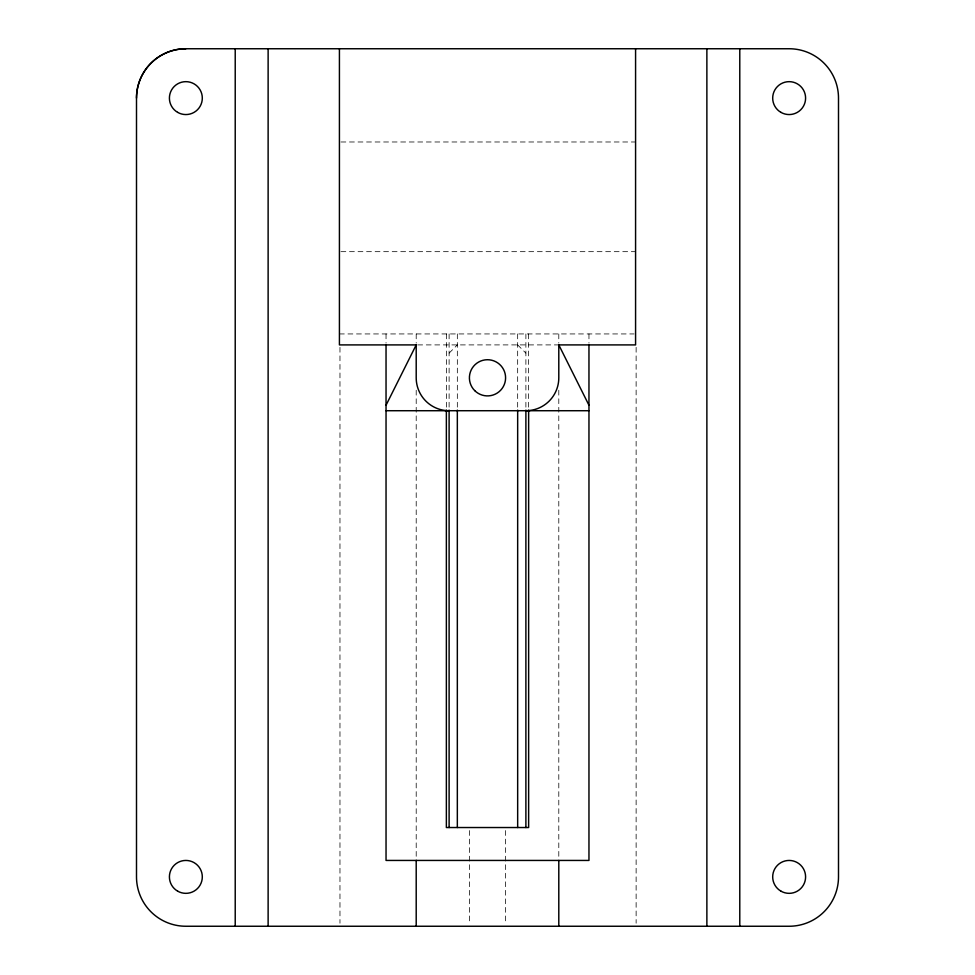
<?xml version="1.0" encoding="UTF-8"?>
<svg xmlns="http://www.w3.org/2000/svg" width="975" height="975" viewBox="0 0 975 975"><rect width="100%" height="100%" fill="white"/><g stroke="black" fill="none" stroke-linecap="round" stroke-linejoin="round"><path stroke-width="0.73" stroke-dasharray="4.88 3.66" d="M449.109 353.133L457.336 344.906M340.945 141.984L635.578 141.984M340.945 251.672L635.578 251.672M339.422 333.938L634.067 333.938M417.727 344.906L558.797 344.906M517.664 344.906L525.891 353.133M636.127 347.344L636.127 923.203M588.961 333.938L588.961 343.066M558.797 333.938L558.797 343.066M558.797 390.244L558.797 857.391M528.633 333.938L528.633 408.586M525.891 333.938L525.891 408.586M517.664 333.938L517.664 408.586M505.598 830.566L505.598 923.215M469.402 830.566L469.402 923.215M457.336 333.938L457.336 408.586M449.109 333.938L449.109 408.586M446.367 333.938L446.367 408.586M416.203 333.938L416.203 343.066M416.203 390.244L416.203 860.438M386.039 333.938L386.039 343.066M339.97 347.344L339.97 923.203"/><path stroke-width="1.46" d="M386.039 405.234L416.203 344.906L339.422 344.906L339.422 48.75M185.859 48.75L789.141 48.75A49.359 49.359 0 0 1 838.5 98.109L838.5 876.891A49.359 49.359 0 0 1 789.141 926.25L185.859 926.25A49.359 49.359 0 0 1 136.5 876.891L136.5 98.109A49.359 49.359 0 0 1 185.859 48.75A49.359 49.359 0 0 0 136.5 98.109M525.891 410.719A32.906 32.906 0 0 0 558.797 377.812L558.797 344.906L635.578 344.906L635.578 48.75M386.039 410.719L588.961 410.719M558.797 344.906L588.961 405.234M739.781 48.75L739.781 926.25M706.875 48.75L706.875 926.25M588.961 344.589L588.961 860.438L386.039 860.438L386.039 344.589M558.797 860.438L558.797 926.25M528.633 410.109L528.633 827.531L446.367 827.531L446.367 410.109M525.891 410.109L525.891 827.531M517.664 410.109L517.664 827.531M457.336 410.109L457.336 827.531M449.109 410.109L449.109 827.531M416.203 344.906L416.203 377.812A32.906 32.906 0 0 0 449.109 410.719M416.203 860.438L416.203 926.25M268.125 48.75L268.125 926.25M235.219 48.75L235.219 926.25M474.703 390.609A18.098 18.098 0 0 0 504.977 382.492A18.098 18.098 0 0 0 482.82 360.336A18.098 18.098 0 0 0 474.703 390.609M780.914 112.357A16.453 16.453 0 0 0 805.594 98.109A16.453 16.453 0 0 0 780.914 83.862A16.453 16.453 0 0 0 780.914 112.357M177.633 112.357A16.453 16.453 0 0 0 202.312 98.109A16.453 16.453 0 0 0 177.633 83.862A16.453 16.453 0 0 0 177.633 112.357M780.914 891.138A16.453 16.453 0 0 0 805.594 876.891A16.453 16.453 0 0 0 780.914 862.643A16.453 16.453 0 0 0 780.914 891.138M177.633 891.138A16.453 16.453 0 0 0 202.312 876.891A16.453 16.453 0 0 0 177.633 862.643A16.453 16.453 0 0 0 177.633 891.138"/></g></svg>
